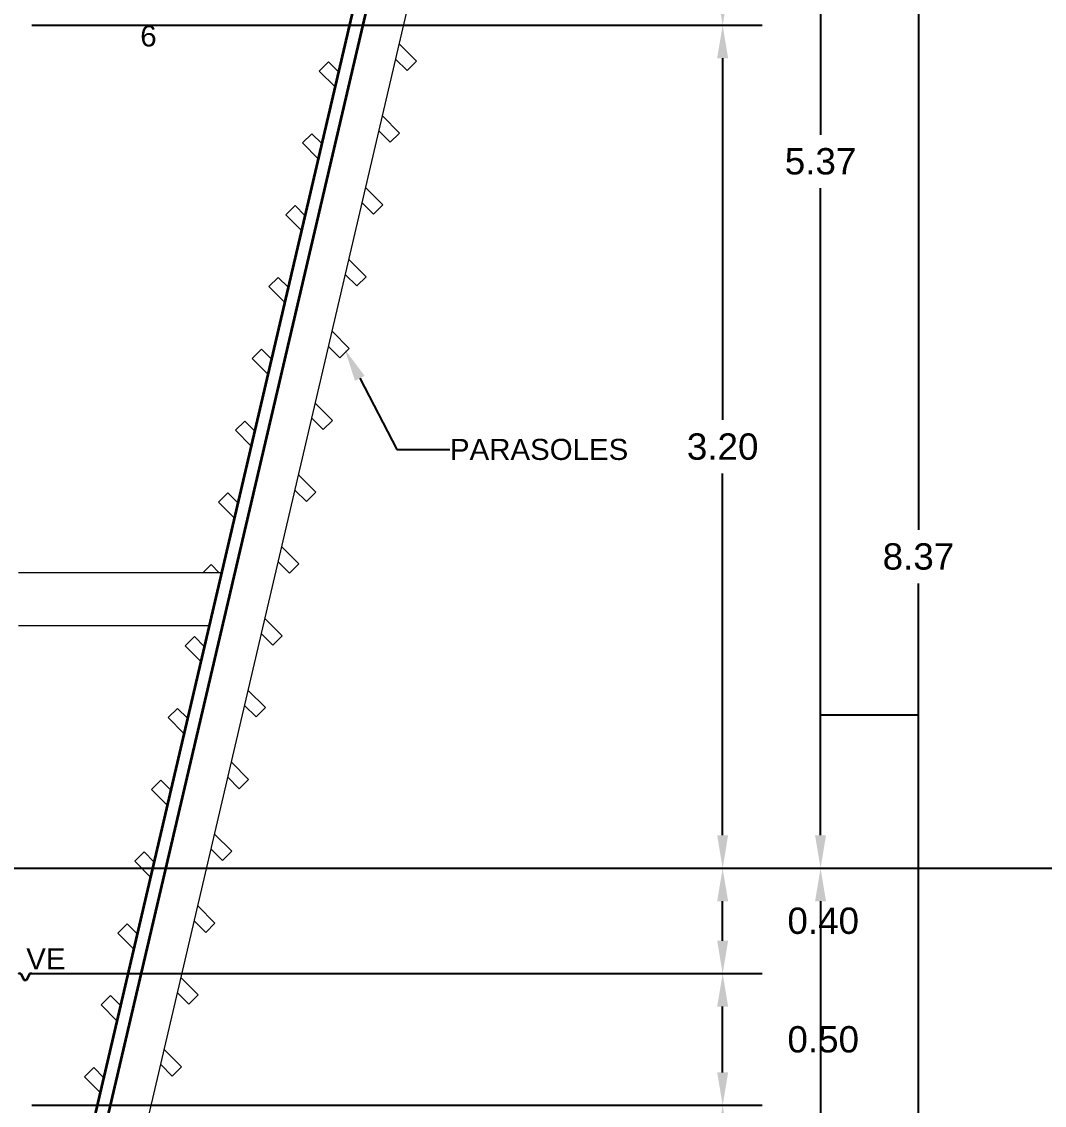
# Model space of a CAD drawing. Header units: inches. Extents: x -6 to 158, y 10 to 161.
# Drawn here: x 34.61 to 38.492, y 34.363 to 38.476 of the extents above; entities that cross this region are included whole.
import ezdxf
from ezdxf import colors
from ezdxf.entities.mleader import LeaderData, LeaderLine
from ezdxf.math import Vec2, Vec3

# ---------------------------------------------------------------- set-up
doc = ezdxf.new("R2010")
doc.units = ezdxf.units.IN
doc.header["$MEASUREMENT"] = 0
doc.linetypes.add('DASHED2', pattern=[9.525, 6.35, -3.175])
doc.layers.add('A-COLS', color=3, linetype='Continuous', lineweight=9)
for name, color, linetype in [('Dim', 2, 'Continuous'), ('Emplantillado', 2, 'Continuous'), ('Proy', 1, 'DASHED2'), ('TEXTO', 2, 'Continuous')]:
    doc.layers.add(name, color=color, linetype=linetype)
doc.styles.add('style1', font='micross.ttf')
doc.dimstyles.new('1-50', dxfattribs={"dimscale": 0.05, "dimtxt": 2, "dimasz": 2.5, "dimexe": 3, "dimexo": 1, "dimgap": 1, "dimtad": 0, "dimtih": 1, "dimtoh": 1, "dimzin": 1, "dimdsep": 46, "dimtxsty": 'style1', "dimcen": 2.5, "dimclrd": 124, "dimclre": 124, "dimclrt": 1, "dimadec": 0, "dimazin": 0, "dimtfac": 1, "dimtmove": 2, "dimatfit": 3, "dimfxl": 1, "dimtolj": 1, "dimtzin": 0, "dimlwd": -1, "dimlwe": -1, "dimarcsym": 0})

# ---------------------------------------------------------------- blocks, each defined once
blk = doc.blocks.new('A$C3A4E2C9F')
at = {"color": 2}
for p, q in [((-0.0481, 0.0009), (-0.0481, -0.0001)), ((-0.0397, 0.0009), (-0.0481, 0.0009)), ((-0.0397, 0.0009), (-0.0275, -0.0231)), ((-0.0066, 0.0009), (-0.0187, -0.0231)), ((0.0019, 0.0009), (-0.0066, 0.0009)), ((0.0019, -0.0001), (0.0019, 0.0009)), ((-0.0403, -0.0001), (-0.0481, -0.0001)), ((-0.0403, -0.0001), (-0.0281, -0.0241)), ((-0.0281, -0.0241), (-0.0231, -0.0241)), ((-0.0281, -0.0241), (-0.0181, -0.0241)), ((-0.0275, -0.0231), (-0.0187, -0.0231)), ((-0.006, -0.0001), (-0.0181, -0.0241)), ((0.0019, -0.0001), (-0.006, -0.0001))]:
    blk.add_line(p, q, dxfattribs=at)
blk = doc.blocks.new('*D652')
at = {"layer": 'Defpoints', "color": 0, "transparency": 16777216}
for p in [(34.5983, 34.3625), (37.2711, 34.3625), (34.5983, 33.8625)]:
    blk.add_point(p, dxfattribs=at)
at = {"layer": 'Dim', "color": 124, "transparency": 16777216}
for p, q in [((34.6483, 34.3625), (37.4211, 34.3625)), ((37.2711, 33.9875), (37.2711, 34.2375)), ((34.6483, 33.8625), (37.4211, 33.8625))]:
    blk.add_line(p, q, dxfattribs=at)
for points in [[(37.2502, 34.2375), (37.2919, 34.2375), (37.2711, 34.3625)], [(37.2502, 33.9875), (37.2919, 33.9875), (37.2711, 33.8625)]]:
    blk.add_solid(points, dxfattribs=at)
at = {"layer": 'Dim', "color": 1, "transparency": 16777216, "insert": (37.6529, 34.1125), "char_height": 0.1, "attachment_point": 5, "style": 'style1'}
blk.add_mtext('\\A1;0.50', dxfattribs=at)
blk = doc.blocks.new('*D653')
at = {"layer": 'Defpoints', "color": 0, "transparency": 16777216}
for p in [(34.5983, 34.8625), (37.2711, 34.8625), (34.5983, 34.3625)]:
    blk.add_point(p, dxfattribs=at)
at = {"layer": 'Dim', "color": 124, "transparency": 16777216}
for p, q in [((34.6483, 34.8625), (37.4211, 34.8625)), ((37.2711, 34.4875), (37.2711, 34.7375)), ((34.6483, 34.3625), (37.4211, 34.3625))]:
    blk.add_line(p, q, dxfattribs=at)
for points in [[(37.2502, 34.7375), (37.2919, 34.7375), (37.2711, 34.8625)], [(37.2502, 34.4875), (37.2919, 34.4875), (37.2711, 34.3625)]]:
    blk.add_solid(points, dxfattribs=at)
at = {"layer": 'Dim', "color": 1, "transparency": 16777216, "insert": (37.6529, 34.6125), "char_height": 0.1, "attachment_point": 5, "style": 'style1'}
blk.add_mtext('\\A1;0.50', dxfattribs=at)
blk = doc.blocks.new('*D654')
at = {"layer": 'Defpoints', "color": 0, "transparency": 16777216}
for p in [(34.5983, 35.2625), (37.2711, 35.2625), (34.5983, 34.8625)]:
    blk.add_point(p, dxfattribs=at)
at = {"layer": 'Dim', "color": 124, "transparency": 16777216}
for p, q in [((34.6483, 35.2625), (37.4211, 35.2625)), ((37.2711, 34.9875), (37.2711, 35.1375)), ((34.6483, 34.8625), (37.4211, 34.8625))]:
    blk.add_line(p, q, dxfattribs=at)
for points in [[(37.2502, 35.1375), (37.2919, 35.1375), (37.2711, 35.2625)], [(37.2502, 34.9875), (37.2919, 34.9875), (37.2711, 34.8625)]]:
    blk.add_solid(points, dxfattribs=at)
at = {"layer": 'Dim', "color": 1, "transparency": 16777216, "insert": (37.6529, 35.0625), "char_height": 0.1, "attachment_point": 5, "style": 'style1'}
blk.add_mtext('\\A1;0.40', dxfattribs=at)
blk = doc.blocks.new('*D655')
at = {"layer": 'Defpoints', "color": 0, "transparency": 16777216}
for p in [(34.5983, 38.4625), (37.2711, 38.4625), (34.5983, 35.2625)]:
    blk.add_point(p, dxfattribs=at)
at = {"layer": 'Dim', "color": 124, "transparency": 16777216}
for p, q in [((34.6483, 38.4625), (37.4211, 38.4625)), ((37.2711, 38.3375), (37.2711, 36.9642)), ((37.2711, 35.3875), (37.2711, 36.7608)), ((34.6483, 35.2625), (37.4211, 35.2625))]:
    blk.add_line(p, q, dxfattribs=at)
for points in [[(37.2502, 38.3375), (37.2919, 38.3375), (37.2711, 38.4625)], [(37.2502, 35.3875), (37.2919, 35.3875), (37.2711, 35.2625)]]:
    blk.add_solid(points, dxfattribs=at)
at = {"layer": 'Dim', "color": 1, "transparency": 16777216, "insert": (37.2711, 36.8625), "char_height": 0.1, "attachment_point": 5, "style": 'style1'}
blk.add_mtext('\\A1;3.20', dxfattribs=at)
blk = doc.blocks.new('*D656')
at = {"layer": 'Defpoints', "color": 0, "transparency": 16777216}
for p in [(36.0909, 38.8125), (37.2711, 38.8125), (37.2711, 38.4625)]:
    blk.add_point(p, dxfattribs=at)
at = {"layer": 'Dim', "color": 124, "transparency": 16777216}
for p, q in [((36.1409, 38.8125), (37.4211, 38.8125)), ((37.2711, 38.5875), (37.2711, 38.6875)), ((37.3211, 38.4625), (37.4211, 38.4625))]:
    blk.add_line(p, q, dxfattribs=at)
for points in [[(37.2502, 38.6875), (37.2919, 38.6875), (37.2711, 38.8125)], [(37.2502, 38.5875), (37.2919, 38.5875), (37.2711, 38.4625)]]:
    blk.add_solid(points, dxfattribs=at)
at = {"layer": 'Dim', "color": 1, "transparency": 16777216, "insert": (37.6529, 38.6375), "char_height": 0.1, "attachment_point": 5, "style": 'style1'}
blk.add_mtext('\\A1;0.35', dxfattribs=at)
blk = doc.blocks.new('*D475')
at = {"layer": 'Defpoints', "color": 0, "transparency": 16777216}
for p in [(37.2711, 40.6284), (37.2711, 35.2625), (37.6427, 35.2625)]:
    blk.add_point(p, dxfattribs=at)
at = {"layer": 'Dim', "color": 124, "transparency": 16777216}
for p, q in [((37.3211, 40.6284), (37.7927, 40.6284)), ((37.6427, 40.5034), (37.6427, 38.0471)), ((37.6427, 35.3875), (37.6427, 37.8437)), ((37.3211, 35.2625), (37.7927, 35.2625))]:
    blk.add_line(p, q, dxfattribs=at)
for points in [[(37.6219, 40.5034), (37.6636, 40.5034), (37.6427, 40.6284)], [(37.6219, 35.3875), (37.6636, 35.3875), (37.6427, 35.2625)]]:
    blk.add_solid(points, dxfattribs=at)
at = {"layer": 'Dim', "color": 1, "transparency": 16777216, "insert": (37.6427, 37.9454), "char_height": 0.1, "attachment_point": 5, "style": 'style1'}
blk.add_mtext('\\A1;5.37', dxfattribs=at)
blk = doc.blocks.new('*D658')
at = {"layer": 'Defpoints', "color": 0, "transparency": 16777216}
for p in [(37.6427, 35.2625), (36.4013, 32.2625), (37.6427, 32.2625)]:
    blk.add_point(p, dxfattribs=at)
at = {"layer": 'Dim', "color": 124, "transparency": 16777216}
for p, q in [((37.6927, 35.2625), (37.7927, 35.2625)), ((37.6427, 35.1375), (37.6427, 33.8642)), ((37.6427, 32.3875), (37.6427, 33.6608)), ((36.4513, 32.2625), (37.7927, 32.2625))]:
    blk.add_line(p, q, dxfattribs=at)
for points in [[(37.6219, 35.1375), (37.6636, 35.1375), (37.6427, 35.2625)], [(37.6219, 32.3875), (37.6636, 32.3875), (37.6427, 32.2625)]]:
    blk.add_solid(points, dxfattribs=at)
at = {"layer": 'Dim', "color": 1, "transparency": 16777216, "insert": (37.6427, 33.7625), "char_height": 0.1, "attachment_point": 5, "style": 'style1'}
blk.add_mtext('\\A1;3.00', dxfattribs=at)
blk = doc.blocks.new('*D476')
at = {"layer": 'Defpoints', "color": 0, "transparency": 16777216}
for p in [(37.6427, 40.6284), (38.0144, 40.6284), (37.6427, 32.2625)]:
    blk.add_point(p, dxfattribs=at)
at = {"layer": 'Dim', "color": 124, "transparency": 16777216}
for p, q in [((37.6927, 40.6284), (38.1644, 40.6284)), ((38.0144, 40.5034), (38.0144, 36.5471)), ((38.0144, 32.3875), (38.0144, 36.3437)), ((37.6927, 32.2625), (38.1644, 32.2625))]:
    blk.add_line(p, q, dxfattribs=at)
for points in [[(37.9935, 40.5034), (38.0352, 40.5034), (38.0144, 40.6284)], [(37.9935, 32.3875), (38.0352, 32.3875), (38.0144, 32.2625)]]:
    blk.add_solid(points, dxfattribs=at)
at = {"layer": 'Dim', "color": 1, "transparency": 16777216, "insert": (38.0144, 36.4454), "char_height": 0.1, "attachment_point": 5, "style": 'style1'}
blk.add_mtext('\\A1;8.37', dxfattribs=at)

msp = doc.modelspace()

# ---------------------------------------------------------------- linework, layer by layer
at = {"layer": 'A-COLS'}
for p, q in [((34.6118, 32.2655), (36.6025, 40.7865)), ((36.1083, 38.326), (36.043, 38.3915)), ((35.7752, 38.3235), (35.7398, 38.2881)), ((35.8129, 38.2857), (35.7752, 38.3235)), ((36.0296, 38.3342), (36.0729, 38.2907)), ((36.0729, 38.2907), (36.1083, 38.326)), ((35.7398, 38.2881), (35.7995, 38.2284)), ((36.0446, 38.0534), (35.9793, 38.1189)), ((35.7115, 38.0508), (35.6761, 38.0155)), ((35.7492, 38.0131), (35.7115, 38.0508)), ((35.9659, 38.0615), (36.0092, 38.0181)), ((36.0092, 38.0181), (36.0446, 38.0534)), ((35.6761, 38.0155), (35.7358, 37.9557)), ((35.9809, 37.7807), (35.9156, 37.8462)), ((35.6478, 37.7781), (35.6124, 37.7428)), ((35.6855, 37.7404), (35.6478, 37.7781)), ((35.9022, 37.7889), (35.9455, 37.7454)), ((35.9455, 37.7454), (35.9809, 37.7807)), ((35.6124, 37.7428), (35.6721, 37.6831)), ((35.9172, 37.5081), (35.8519, 37.5736)), ((35.8385, 37.5162), (35.8818, 37.4727)), ((35.5841, 37.5055), (35.5487, 37.4702)), ((35.6218, 37.4678), (35.5841, 37.5055)), ((35.8818, 37.4727), (35.9172, 37.5081)), ((35.5487, 37.4702), (35.6084, 37.4104)), ((35.8535, 37.2354), (35.7882, 37.3009)), ((35.5204, 37.2328), (35.485, 37.1975)), ((35.5581, 37.1951), (35.5204, 37.2328)), ((35.7748, 37.2435), (35.8181, 37.2001)), ((35.8181, 37.2001), (35.8535, 37.2354)), ((35.485, 37.1975), (35.5447, 37.1377)), ((35.7898, 36.9627), (35.7245, 37.0283)), ((35.4567, 36.9602), (35.4213, 36.9249)), ((35.4944, 36.9224), (35.4567, 36.9602)), ((35.7111, 36.9709), (35.7544, 36.9274)), ((35.7544, 36.9274), (35.7898, 36.9627)), ((35.4213, 36.9249), (35.481, 36.8651)), ((35.7261, 36.6901), (35.6608, 36.7556)), ((35.6474, 36.6982), (35.6907, 36.6548)), ((35.393, 36.6875), (35.3576, 36.6522)), ((35.3576, 36.6522), (35.4173, 36.5924)), ((35.4307, 36.6498), (35.393, 36.6875)), ((35.6907, 36.6548), (35.7261, 36.6901)), ((35.6624, 36.4174), (35.5971, 36.4829)), ((35.3293, 36.4149), (35.2983, 36.3839)), ((35.3602, 36.3839), (35.3293, 36.4149)), ((35.5837, 36.4256), (35.627, 36.3821)), ((35.627, 36.3821), (35.6624, 36.4174)), ((35.3685, 36.3839), (34.5983, 36.3839)), ((35.5987, 36.1448), (35.5334, 36.2103)), ((34.5983, 36.1839), (35.3218, 36.1839)), ((35.2656, 36.1422), (35.2302, 36.1069)), ((35.3033, 36.1045), (35.2656, 36.1422)), ((35.52, 36.1529), (35.5633, 36.1095)), ((35.5633, 36.1095), (35.5987, 36.1448)), ((35.2302, 36.1069), (35.2899, 36.0471)), ((35.535, 35.8721), (35.4697, 35.9376)), ((35.4563, 35.8803), (35.4996, 35.8368)), ((35.4996, 35.8368), (35.535, 35.8721)), ((35.2019, 35.8695), (35.1665, 35.8342)), ((35.1665, 35.8342), (35.2262, 35.7744)), ((35.2396, 35.8318), (35.2019, 35.8695)), ((35.4713, 35.5994), (35.406, 35.665)), ((35.1382, 35.5969), (35.1028, 35.5616)), ((35.1759, 35.5592), (35.1382, 35.5969)), ((35.3926, 35.6076), (35.4359, 35.5641)), ((35.4359, 35.5641), (35.4713, 35.5994)), ((35.1028, 35.5616), (35.1625, 35.5018)), ((35.4076, 35.3268), (35.3423, 35.3923)), ((35.0745, 35.3242), (35.0391, 35.2889)), ((35.1122, 35.2865), (35.0745, 35.3242)), ((35.3289, 35.3349), (35.3722, 35.2915)), ((35.3722, 35.2915), (35.4076, 35.3268)), ((35.0391, 35.2889), (35.0988, 35.2291)), ((35.3439, 35.0541), (35.2786, 35.1197)), ((35.0108, 35.0516), (34.9754, 35.0163)), ((35.0485, 35.0138), (35.0108, 35.0516)), ((35.2652, 35.0623), (35.3085, 35.0188)), ((35.3085, 35.0188), (35.3439, 35.0541)), ((34.9754, 35.0163), (35.0351, 34.9565)), ((35.2802, 34.7815), (35.2149, 34.847)), ((34.9471, 34.7789), (34.9117, 34.7436)), ((34.9848, 34.7412), (34.9471, 34.7789)), ((35.2015, 34.7896), (35.2448, 34.7462)), ((35.2448, 34.7462), (35.2802, 34.7815)), ((34.9117, 34.7436), (34.9714, 34.6838)), ((35.2165, 34.5088), (35.1512, 34.5743)), ((35.1378, 34.517), (35.1811, 34.4735)), ((34.8834, 34.5062), (34.848, 34.4709)), ((34.9211, 34.4685), (34.8834, 34.5062)), ((35.1811, 34.4735), (35.2165, 34.5088)), ((34.848, 34.4709), (34.9077, 34.4112))]:
    msp.add_line(p, q, dxfattribs=at)
at = {"layer": 'A-COLS', "lineweight": 35}
for p, q in [((34.6118, 32.9249), (36.4097, 40.6208)), ((36.3455, 40.5656), (34.6118, 33.1446))]:
    msp.add_line(p, q, dxfattribs=at)
at = {"layer": 'Dim'}
msp.add_line((37.6427, 35.8448), (38.0144, 35.8448), dxfattribs=at)
at = {"layer": 'Proy', "color": 253, "ltscale": 0.75}
msp.add_line((15.9505, 35.2625), (39.9337, 35.2625), dxfattribs=at)

# ---------------------------------------------------------------- block references
at = {"layer": 'Emplantillado'}
msp.add_blockref('A$C3A4E2C9F', (34.6464, 34.8616), dxfattribs=at)

# ---------------------------------------------------------------- texts
at = {"layer": 'TEXTO', "insert": (34.6274, 34.9585), "char_height": 0.08, "attachment_point": 1, "style": 'style1'}
msp.add_mtext('VE', dxfattribs=at)

# ---------------------------------------------------------------- dimensions: what is measured, and where the dimension line sits
at = {"layer": 'Dim'}
for base, p1, p2, picture, middle in [((37.6427, 35.2625), (37.2711, 40.6284), (37.2711, 35.2625), '*D475', (37.6427, 37.9454)), ((38.0144, 40.6284), (37.6427, 32.2625), (37.6427, 40.6284), '*D476', (38.0144, 36.4454)), ((37.2711, 38.8125), (37.2711, 38.4625), (36.0909, 38.8125), '*D656', (37.6529, 38.6375)), ((37.2711, 38.4625), (34.5983, 35.2625), (34.5983, 38.4625), '*D655', (37.2711, 36.8625)), ((37.2711, 35.2625), (34.5983, 34.8625), (34.5983, 35.2625), '*D654', (37.6529, 35.0625)), ((37.6427, 32.2625), (37.6427, 35.2625), (36.4013, 32.2625), '*D658', (37.6427, 33.7625)), ((37.2711, 34.8625), (34.5983, 34.3625), (34.5983, 34.8625), '*D653', (37.6529, 34.6125)), ((37.2711, 34.3625), (34.5983, 33.8625), (34.5983, 34.3625), '*D652', (37.6529, 34.1125))]:
    dim = msp.add_linear_dim(base=base, p1=p1, p2=p2, angle=90, dimstyle='1-50', override={"dimfxl": 1.25}, dxfattribs=at)
    dim.commit()
    dim.dimension.update_dxf_attribs({"geometry": picture, "text_midpoint": middle})

# ---------------------------------------------------------------- leaders
at = {"layer": 'TEXTO'}
ml = msp.add_multileader_mtext('Standard', dxfattribs=at)
ml.set_content('{\\C3;SOPORTES\\PTUBO ESTRUCTURAL\\P1 RT 2 X 6}', color=256, style='style1')
ml.set_leader_properties(color=1, linetype='ByLayer', lineweight=-1)
ml.build(insert=Vec2(0, 0))
ml.multileader.update_dxf_attribs({"text_right_attachment_type": 2, "dogleg_length": 5, "arrow_head_size": 0.125, "scale": 0.05})
ctx = ml.context
ctx.base_point, ctx.scale, ctx.char_height, ctx.arrow_head_size, ctx.landing_gap_size, ctx.plane_origin = Vec3(35.0602, 39.3547), 0.05, 0.08, 0.125, 0, Vec3(34.2325, 39.5766)
ctx.right_attachment = 2
notes = []
notes.append((ctx, [(0, (1, 1, 0), (34.9667, 39.3547), (1, 0), 0.0935, [(0, [(34.6689, 38.8839)], 0, [])])]))
ctx.mtext.insert, ctx.mtext.width, ctx.mtext.flow_direction = Vec3(35.0602, 39.3954), 0.91963, 5
ml = msp.add_multileader_mtext('Standard', dxfattribs=at)
ml.set_content('{\\C3;PARASOLES}', color=256, style='style1')
ml.set_leader_properties(color=1, linetype='ByLayer', lineweight=-1)
ml.build(insert=Vec2(0, 0))
ml.multileader.update_dxf_attribs({"text_right_attachment_type": 2, "dogleg_length": 5, "arrow_head_size": 0.125, "scale": 0.05})
ctx = ml.context
ctx.base_point, ctx.scale, ctx.char_height, ctx.arrow_head_size, ctx.landing_gap_size, ctx.plane_origin = Vec3(36.2358, 36.8517), 0.05, 0.08, 0.125, 0, Vec3(35.3007, 36.5132)
ctx.right_attachment = 2
notes.append((ctx, [(0, (1, 1, 0), (36.0348, 36.8517), (1, 0), 0.201, [(0, [(35.8358, 37.2331)], 0, [])])]))
ctx.mtext.insert, ctx.mtext.width, ctx.mtext.flow_direction = Vec3(36.2358, 36.8924), 0.91963, 5
for ctx, leaders in notes:
    for number, flags, end, landing, length, lines in leaders:
        leader = LeaderData()
        leader.index, (leader.has_last_leader_line, leader.has_dogleg_vector, leader.attachment_direction) = number, flags
        leader.last_leader_point, leader.dogleg_vector, leader.dogleg_length = Vec3(end), Vec3(landing), length
        for number, points, colour, breaks in lines:
            line = LeaderLine()
            line.index, line.vertices, line.color, line.breaks = number, Vec3.list(points), colors.encode_raw_color(colour), breaks
            leader.lines.append(line)
        ctx.leaders.append(leader)

doc.saveas('drawing.dxf')
